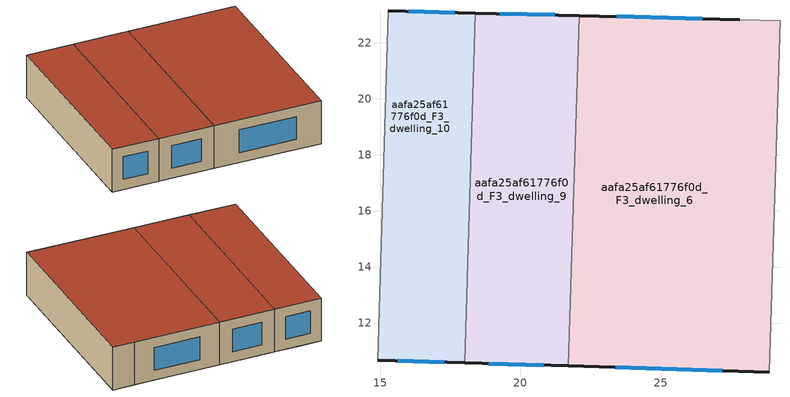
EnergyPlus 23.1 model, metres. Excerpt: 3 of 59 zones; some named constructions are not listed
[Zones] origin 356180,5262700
aafa25af61776f0d_F3_dwelling_10
 floor to aafa25af61776f0d_F2_dwelling_4 (EU_floor_Construction): 18.39,23.07 18.33,20.97 15.34,10.66 14.9,10.68 15.22,21.04 16.89,23.1 z9
 floor to aafa25af61776f0d_F2_dwelling_5 (EU_floor_Construction): 18.33,20.97 18.01,10.58 15.34,10.66 z9
 floor to aafa25af61776f0d_F2_dwelling_3 (EU_floor_Construction): 16.89,23.1 15.22,21.04 15.28,23.14 z9
 wall outside (EU_wall_Construction): 14.9,10.68 18.01,10.58 / 18.39,23.07 15.28,23.14 z9:12
 wall to aafa25af61776f0d_F3_dwelling_9 (EU_wall_Construction): 18.01,10.58 18.39,23.07 z9:12
 wall to aafa25af61776f0d_F3_dwelling_11 (EU_wall_Construction): 15.28,23.14 14.9,10.68 z9:12
 window (EU_Window_Construction): 15.63,10.65 17.28,10.6 / 17.66,23.08 16.01,23.12 z9.7:11.3
 roof outside (EU_roof_Construction): 18.01,10.58 18.39,23.07 15.28,23.14 14.9,10.68 z12
aafa25af61776f0d_F3_dwelling_6
 floor to aafa25af61776f0d_F2_dwelling_6 (EU_floor_Construction): 22.97,22.95 29.01,14.45 28.88,10.25 23.7,10.41 21.95,18.43 22.09,22.97 z9
 floor to aafa25af61776f0d_F2_dwelling_7 (EU_floor_Construction): 29.16,19.37 29.01,14.45 22.97,22.95 24.97,22.9 z9
 floor to aafa25af61776f0d_F2_dwelling_5 (EU_floor_Construction): 21.95,18.43 23.7,10.41 21.71,10.47 z9
 floor to aafa25af61776f0d_F2_dwelling_8 (EU_floor_Construction): 29.22,21.48 29.16,19.37 24.97,22.9 26.96,22.85 z9
 floor to aafa25af61776f0d_F2_dwelling_9 (EU_floor_Construction): 29.26,22.8 29.22,21.48 26.96,22.85 z9
 wall outside (EU_wall_Construction): 21.71,10.47 28.88,10.25 / 27.83,22.83 22.09,22.97 z9:12
 wall to aafa25af61776f0d_F3_dwelling_7 (EU_wall_Construction): 29.26,22.8 27.84,22.83 z9:12
 wall to aafa25af61776f0d_F3_dwelling_9 (EU_wall_Construction): 22.09,22.97 21.71,10.47 z9:12
 wall to aafa25af61776f0d_F3_dwelling_5 (EU_wall_Construction): 28.88,10.25 29.26,22.79 z9:12
 window (EU_Window_Construction): 23.39,10.42 27.2,10.3 / 26.48,22.87 23.44,22.94 z9.7:11.3
 roof outside (EU_roof_Construction): 28.88,10.25 29.26,22.79 27.84,22.83 22.09,22.97 21.71,10.47 z12
aafa25af61776f0d_F3_dwelling_9
 floor to aafa25af61776f0d_F2_dwelling_5 (EU_floor_Construction): 20.96,23 21.95,18.43 21.71,10.47 18.01,10.58 18.33,20.97 18.93,23.05 z9
 floor to aafa25af61776f0d_F2_dwelling_6 (EU_floor_Construction): 22.09,22.97 21.95,18.43 20.96,23 z9
 floor to aafa25af61776f0d_F2_dwelling_4 (EU_floor_Construction): 18.93,23.05 18.33,20.97 18.39,23.07 z9
 wall outside (EU_wall_Construction): 22.09,22.97 18.39,23.07 / 18.01,10.58 21.71,10.47 z9:12
 window (EU_Window_Construction): 21.22,23 19.26,23.04 / 18.88,10.56 20.84,10.49 z9.7:11.3
 roof outside (EU_roof_Construction): 21.71,10.47 22.09,22.97 18.39,23.07 18.01,10.58 z12
[SCHEDULE:FILE] Column Number=1; Rows to Skip at Top=0; Number of Hours of Data=8760; Column Separator=Comma; Interpolate to Timestep=No; Minutes per Item=60; Adjust Schedule for Daylight Savings=Yes
Name | File
EU_Step8_GainSchedule_aafa25af61776f0d_F3_dwelling_2_f000 | ../../schedules/aafa25af61776f0d/aafa25af61776f0d_F3_dwelling_2_f000_gain.csv
EU_Step8_GainSchedule_aafa25af61776f0d_F3_dwelling_3_f000 | ../../schedules/aafa25af61776f0d/aafa25af61776f0d_F3_dwelling_3_f000_gain.csv
EU_Step8_GainSchedule_aafa25af61776f0d_F3_dwelling_4_f000 | ../../schedules/aafa25af61776f0d/aafa25af61776f0d_F3_dwelling_4_f000_gain.csv
EU_Step8_GainSchedule_aafa25af61776f0d_F3_dwelling_5_f000 | ../../schedules/aafa25af61776f0d/aafa25af61776f0d_F3_dwelling_5_f000_gain.csv
EU_Step8_GainSchedule_aafa25af61776f0d_F3_dwelling_6_f000 | ../../schedules/aafa25af61776f0d/aafa25af61776f0d_F3_dwelling_6_f000_gain.csv
EU_Step8_GainSchedule_aafa25af61776f0d_F3_dwelling_7_f000 | ../../schedules/aafa25af61776f0d/aafa25af61776f0d_F3_dwelling_7_f000_gain.csv
EU_Step8_GainSchedule_aafa25af61776f0d_F3_dwelling_8_f000 | ../../schedules/aafa25af61776f0d/aafa25af61776f0d_F3_dwelling_8_f000_gain.csv
EU_Step8_GainSchedule_aafa25af61776f0d_F3_dwelling_9_f000 | ../../schedules/aafa25af61776f0d/aafa25af61776f0d_F3_dwelling_9_f000_gain.csv
EU_Step8_GainSchedule_aafa25af61776f0d_F3_dwelling_10_f000 | ../../schedules/aafa25af61776f0d/aafa25af61776f0d_F3_dwelling_10_f000_gain.csv
EU_Step8_GainSchedule_aafa25af61776f0d_F3_dwelling_11_f000 | ../../schedules/aafa25af61776f0d/aafa25af61776f0d_F3_dwelling_11_f000_gain.csv
EU_Step8_GainSchedule_aafa25af61776f0d_F3_dwelling_12_f000 | ../../schedules/aafa25af61776f0d/aafa25af61776f0d_F3_dwelling_12_f000_gain.csv
EU_Step8_GainSchedule_aafa25af61776f0d_F3_dwelling_13_f000 | ../../schedules/aafa25af61776f0d/aafa25af61776f0d_F3_dwelling_13_f000_gain.csv
